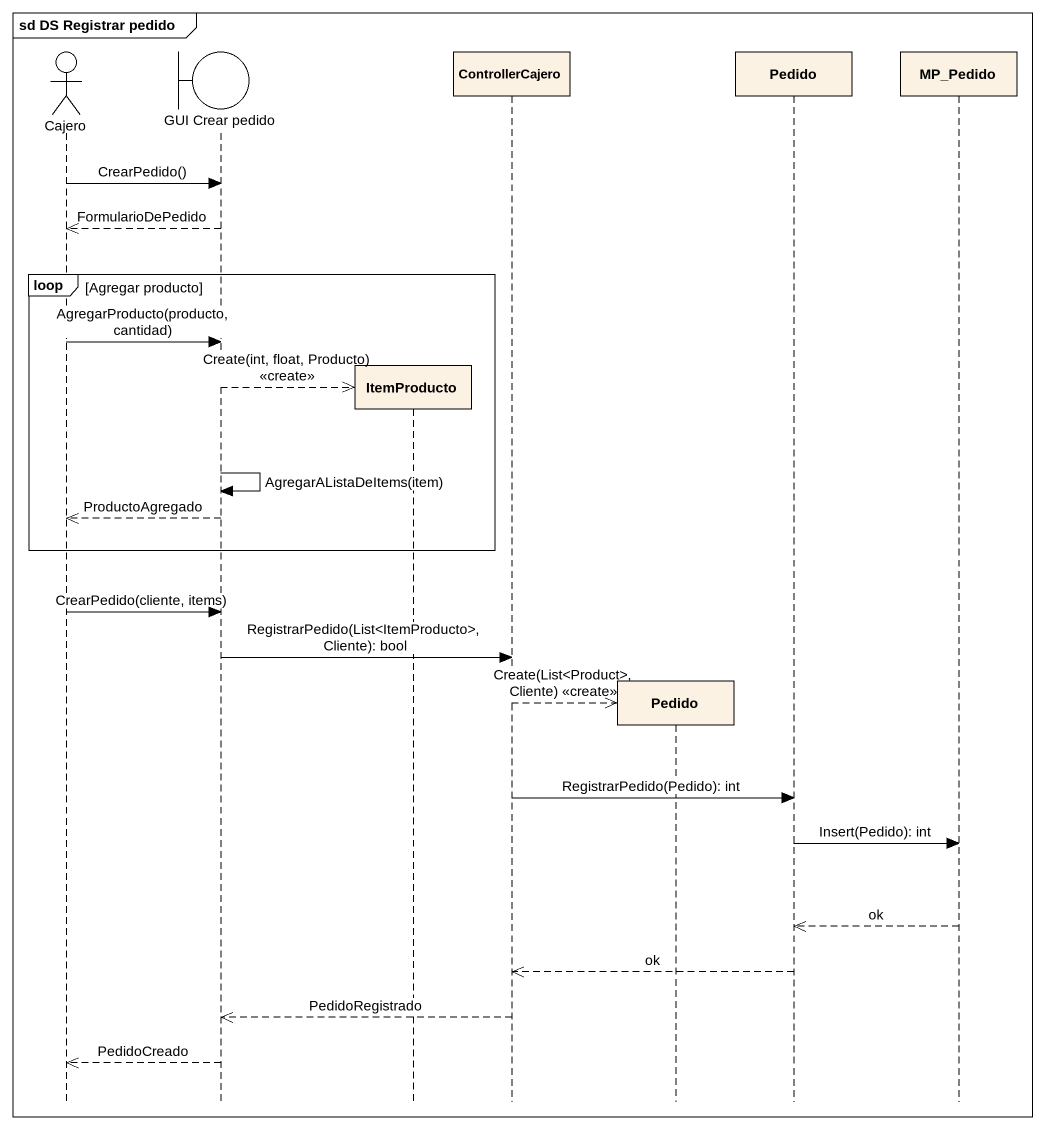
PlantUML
@startuml
mainframe sd DS Registrar pedido
hide footbox
actor Cajero
boundary "GUI Crear pedido" as GUI_Crear_pedido
participant ItemProducto
participant ControllerCajero
participant Pedido
participant "Pedido" as Pedido_2
participant MP_Pedido

Cajero -> GUI_Crear_pedido : CrearPedido()
GUI_Crear_pedido -->> Cajero : FormularioDePedido
loop Agregar producto
  Cajero -> GUI_Crear_pedido : AgregarProducto(producto, cantidad)
  GUI_Crear_pedido -->> ItemProducto ** : Create(int, float, Producto) <<create>>
  GUI_Crear_pedido -> GUI_Crear_pedido : AgregarAListaDeItems(item)
  GUI_Crear_pedido -->> Cajero : ProductoAgregado
end
Cajero -> GUI_Crear_pedido : CrearPedido(cliente, items)
GUI_Crear_pedido -> ControllerCajero : RegistrarPedido(List<ItemProducto>, Cliente): bool
ControllerCajero -->> Pedido ** : Create(List<Product>, Cliente) <<create>>
ControllerCajero -> Pedido_2 : RegistrarPedido(Pedido): int
Pedido_2 -> MP_Pedido : Insert(Pedido): int
MP_Pedido -->> Pedido_2 : ok
Pedido_2 -->> ControllerCajero : ok
ControllerCajero -->> GUI_Crear_pedido : PedidoRegistrado
GUI_Crear_pedido -->> Cajero : PedidoCreado
@enduml
